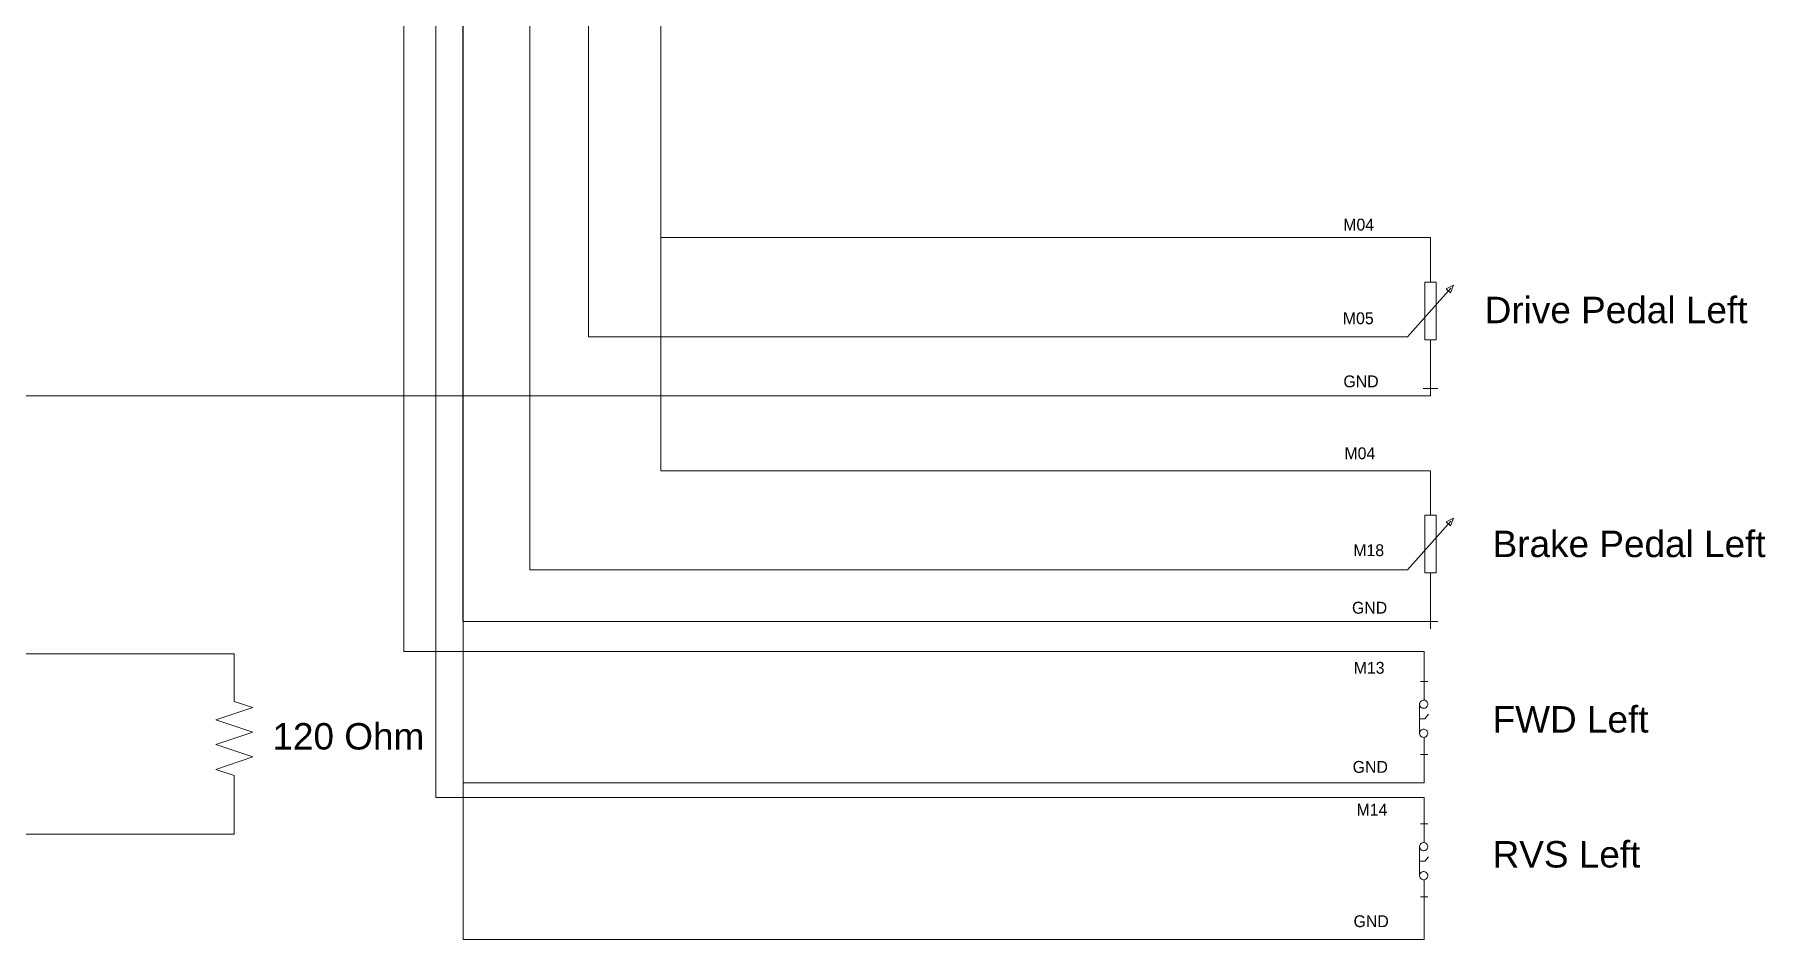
# Model space of a CAD drawing. Header units: inches. Extents: x 34 to 1574, y 72 to 573.
# Drawn here: x 1226.7 to 1573.8, y 72.2 to 253.7 of the extents above; entities that cross this region are included whole.
import ezdxf

# ---------------------------------------------------------------- set-up
doc = ezdxf.new("R2010")
doc.units = ezdxf.units.IN
doc.header["$MEASUREMENT"] = 0
for name, color, linetype in [('DEFAULT_255_2_778', 255, 'Continuous'), ('DEFAULT_4_2_778', 4, 'Continuous'), ('PDF_Text', 7, 'Continuous')]:
    doc.layers.add(name, color=color, linetype=linetype)
doc.styles.add('PDF Century Gothic', font='GOTHIC.TTF')
doc.styles.get("Standard").update_dxf_attribs({"font": 'arial.ttf'})

msp = doc.modelspace()

# ---------------------------------------------------------------- linework, layer by layer
at = {"color": 6, "lineweight": 5}
for p, q in [((1352.25, 396.85), (1352.25, 212.95)), ((1506.64, 212.95), (1352.25, 212.95)), ((1352.25, 212.95), (1352.25, 166.2)), ((1506.64, 166.2), (1352.25, 166.2))]:
    msp.add_line(p, q, dxfattribs=at)
at = {"color": 152, "lineweight": 5, "true_color": 0x2776bb}
for p in [(1337.76, 392.55), (1502.03, 193.07)]:
    msp.add_line(p, (1337.76, 193.07), dxfattribs=at)
at = {"color": 7, "lineweight": 5}
for p, q in [((1300.68, 129.91), (1300.68, 358.15)), ((1505.36, 129.91), (1300.68, 129.91)), ((1505.36, 124.28), (1505.36, 129.91))]:
    msp.add_line(p, q, dxfattribs=at)
at = {"color": 252, "lineweight": 5, "true_color": 0x939598}
for p, q in [((1307.12, 100.61), (1307.12, 353.85)), ((1505.36, 100.61), (1307.12, 100.61)), ((1505.36, 96.08), (1505.36, 100.61))]:
    msp.add_line(p, q, dxfattribs=at)
at = {"color": 30, "lineweight": 5, "true_color": 0xf8991e}
for p in [(1326.02, 336.65), (1502.03, 146.32)]:
    msp.add_line(p, (1326.02, 146.32), dxfattribs=at)
at = {"color": 5}
for p, q in [((1312.61, 181.23), (1312.61, 323.75)), ((1312.61, 135.95), (1312.61, 181.23))]:
    msp.add_line(p, q, dxfattribs=at)
at = {"color": 5, "lineweight": 5}
for p, q in [((1506.64, 181.23), (759.67, 181.23)), ((1505.2, 135.95), (1312.61, 135.95)), ((1312.61, 135.95), (1312.61, 103.56)), ((1505.36, 108.53), (1505.36, 103.56)), ((1505.36, 103.56), (1312.61, 103.56)), ((1312.61, 103.56), (1312.61, 72.18)), ((1505.36, 79.96), (1505.36, 72.18)), ((1505.36, 72.18), (1312.61, 72.18))]:
    msp.add_line(p, q, dxfattribs=at)
at = {"color": 2, "lineweight": 5}
msp.add_line((168.08, 129.45), (1266.69, 129.45), dxfattribs=at)
at = {"color": 85, "lineweight": 5, "true_color": 0x58ba48}
msp.add_line((1266.69, 93.26), (1216.95, 93.26), dxfattribs=at)
at = {"lineweight": 5}
for centre, radius, start, end in [((1505.29, 119.35), 0.826, 163.1849, 180.0639), ((1505.31, 119.35), 0.845, 179.9992, 181.4763), ((1505.29, 119.35), 0.823, 181.4198, 198.7546), ((1505.29, 119.35), 0.82, 108.8272, 163.0976), ((1505.29, 119.35), 0.82, 198.8288, 253.0981), ((1505.29, 119.35), 0.823, 91.4196, 108.7536), ((1505.29, 119.36), 0.826, 253.1851, 270.0639), ((1505.29, 119.33), 0.845, 89.9994, 91.476), ((1505.29, 119.35), 0.826, 73.1858, 90.064), ((1505.29, 119.37), 0.845, 269.9992, 271.4763), ((1505.29, 119.35), 0.823, 271.4197, 288.7549), ((1505.29, 119.35), 0.82, 18.8278, 73.0991), ((1505.29, 119.35), 0.82, 288.8294, 343.0996), ((1505.29, 119.35), 0.823, 1.4196, 18.7538), ((1505.28, 119.35), 0.826, 343.186, 0.0639), ((1505.26, 119.35), 0.845, 359.9994, 1.476), ((1505.29, 113.53), 0.826, 163.1849, 180.0639), ((1505.31, 113.53), 0.845, 179.9992, 181.4763), ((1505.29, 113.53), 0.823, 181.4198, 198.7546), ((1505.29, 113.53), 0.82, 108.8272, 163.0976), ((1505.29, 113.53), 0.82, 198.8288, 253.0981), ((1505.29, 113.53), 0.823, 91.4196, 108.7536), ((1505.29, 113.53), 0.826, 253.1851, 270.0639), ((1505.29, 113.5), 0.845, 89.9994, 91.476), ((1505.29, 113.52), 0.826, 73.1858, 90.064), ((1505.29, 113.55), 0.845, 269.9992, 271.4763), ((1505.29, 113.53), 0.823, 271.4197, 288.7549), ((1505.29, 113.53), 0.82, 18.8278, 73.0991), ((1505.29, 113.53), 0.82, 288.8294, 343.0996), ((1505.29, 113.53), 0.823, 1.4196, 18.7538), ((1505.28, 113.53), 0.826, 343.186, 0.0639), ((1505.26, 113.53), 0.845, 359.9994, 1.476), ((1505.29, 90.79), 0.826, 163.1849, 180.0639), ((1505.31, 90.78), 0.845, 179.9992, 181.4763), ((1505.29, 90.78), 0.823, 181.4198, 198.7546), ((1505.29, 90.79), 0.82, 108.8272, 163.0976), ((1505.29, 90.78), 0.82, 198.8288, 253.0981), ((1505.29, 90.78), 0.823, 91.4196, 108.7536), ((1505.29, 90.76), 0.845, 89.9994, 91.476), ((1505.29, 90.78), 0.826, 73.1858, 90.064), ((1505.29, 90.79), 0.82, 18.8278, 73.0991), ((1505.29, 90.78), 0.82, 288.8294, 343.0996), ((1505.29, 90.79), 0.823, 1.4196, 18.7538), ((1505.28, 90.78), 0.826, 343.186, 0.0639), ((1505.26, 90.78), 0.845, 359.9994, 1.476), ((1505.29, 90.79), 0.826, 253.1851, 270.0639), ((1505.29, 90.81), 0.845, 269.9992, 271.4763), ((1505.29, 90.79), 0.823, 271.4197, 288.7549), ((1505.29, 84.96), 0.826, 163.1849, 180.0639), ((1505.31, 84.96), 0.845, 179.9992, 181.4763), ((1505.29, 84.96), 0.823, 181.4198, 198.7546), ((1505.29, 84.96), 0.82, 108.8272, 163.0976), ((1505.29, 84.96), 0.82, 198.8288, 253.0981), ((1505.29, 84.96), 0.823, 91.4196, 108.7536), ((1505.29, 84.97), 0.826, 253.1851, 270.0639), ((1505.29, 84.94), 0.845, 89.9994, 91.476), ((1505.29, 84.96), 0.826, 73.1858, 90.064), ((1505.29, 84.99), 0.845, 269.9992, 271.4763), ((1505.29, 84.96), 0.823, 271.4197, 288.7549), ((1505.29, 84.96), 0.82, 18.8278, 73.0991), ((1505.29, 84.96), 0.82, 288.8294, 343.0996), ((1505.29, 84.96), 0.823, 1.4196, 18.7538), ((1505.28, 84.96), 0.826, 343.186, 0.0639), ((1505.26, 84.96), 0.845, 359.9994, 1.476)]:
    msp.add_arc(centre, radius, start, end, dxfattribs=at)
at = {"layer": 'DEFAULT_255_2_778', "lineweight": 5}
for p, q in [((1506.64, 212.95), (1506.64, 204.01)), ((1502.03, 193.07), (1510.7, 202.84)), ((1505.49, 204.01), (1507.8, 204.01)), ((1505.49, 192.48), (1505.49, 204.01)), ((1507.8, 204.01), (1507.8, 192.48)), ((1509.77, 202.68), (1511.26, 203.43)), ((1510.67, 201.88), (1509.77, 202.68)), ((1511.26, 203.43), (1510.67, 201.88)), ((1507.8, 192.48), (1505.49, 192.48)), ((1506.64, 182.81), (1506.64, 192.48)), ((1506.64, 166.2), (1506.64, 157.26)), ((1505.49, 157.26), (1507.8, 157.26)), ((1505.49, 145.73), (1505.49, 157.26)), ((1507.8, 157.26), (1507.8, 145.73)), ((1509.77, 155.93), (1511.26, 156.68)), ((1511.26, 156.68), (1510.67, 155.13)), ((1502.03, 146.32), (1510.7, 156.09)), ((1510.67, 155.13), (1509.77, 155.93)), ((1507.8, 145.73), (1505.49, 145.73)), ((1506.64, 136.06), (1506.64, 145.73)), ((1266.69, 129.45), (1266.69, 119.93)), ((1505.36, 123.9), (1505.36, 120.17)), ((1270.41, 118.69), (1262.97, 116.21)), ((1266.69, 119.93), (1270.41, 118.69)), ((1504.47, 119.43), (1504.47, 113.45)), ((1505.29, 120.17), (1505.29, 120.17)), ((1262.97, 116.21), (1270.41, 113.73)), ((1505.54, 116.44), (1504.47, 116.44)), ((1506.26, 117.34), (1505.54, 116.44)), ((1270.41, 113.73), (1262.97, 111.25)), ((1262.97, 111.25), (1270.41, 108.77)), ((1505.29, 114.35), (1505.29, 114.35)), ((1505.36, 108.98), (1505.36, 112.71)), ((1270.41, 108.77), (1262.97, 106.29)), ((1262.97, 106.29), (1266.69, 105.05)), ((1266.69, 105.05), (1266.69, 93.26)), ((1505.36, 95.34), (1505.36, 91.61)), ((1504.47, 90.86), (1504.47, 84.89)), ((1505.29, 91.61), (1505.29, 91.61)), ((1505.54, 87.87), (1504.47, 87.87)), ((1506.26, 88.77), (1505.54, 87.87)), ((1505.29, 85.78), (1505.29, 85.78)), ((1505.36, 80.41), (1505.36, 84.14))]:
    msp.add_line(p, q, dxfattribs=at)
at = {"layer": 'DEFAULT_4_2_778', "lineweight": 5}
for p, q in [((1505.2, 182.7), (1508.09, 182.7)), ((1506.64, 181.23), (1506.64, 182.7)), ((1505.2, 135.95), (1508.09, 135.95)), ((1506.64, 134.48), (1506.64, 135.95)), ((1506.11, 123.9), (1504.62, 123.9)), ((1505.36, 124.65), (1505.36, 123.9)), ((1504.62, 109.27), (1506.11, 109.27)), ((1505.36, 108.53), (1505.36, 109.27)), ((1506.11, 95.34), (1504.62, 95.34)), ((1505.36, 96.08), (1505.36, 95.34)), ((1504.62, 80.71), (1506.11, 80.71)), ((1505.36, 79.96), (1505.36, 80.71))]:
    msp.add_line(p, q, dxfattribs=at)

# ---------------------------------------------------------------- texts
at = {"lineweight": 5, "attachment_point": 1}
for s, width, insert, char_height in [('Drive Pedal Left', 55.5206, (1517.52, 201.09), 5.3033), ('Brake Pedal Left', 55.5206, (1519.11, 154.17), 5.3033), ('FWD Left', 55.5206, (1519.11, 118.97), 5.303), ('120 Ohm', 35.6125, (1274.35, 115.57), 5.303), ('RVS Left', 55.5206, (1519.11, 91.9), 5.303)]:
    msp.add_mtext_dynamic_manual_height_columns(s, width=width, gutter_width=26.52, heights=[0], dxfattribs=dict(at, insert=insert, char_height=char_height))
at = {"layer": 'PDF_Text', "lineweight": 5, "char_height": 2.378, "attachment_point": 7, "style": 'PDF Century Gothic'}
for s, insert in [('M04', (1489.15, 214.34)), ('M05', (1489.07, 195.55)), ('GND', (1489.18, 182.89)), ('M04', (1489.39, 168.47)), ('M18', (1491.16, 149.02)), ('GND', (1490.9, 137.48)), ('M13', (1491.25, 125.43)), ('GND', (1491.04, 105.56)), ('M14', (1491.82, 97.01)), ('GND', (1491.22, 74.6))]:
    msp.add_mtext(s, dxfattribs=dict(at, insert=insert))

doc.saveas('drawing.dxf')
